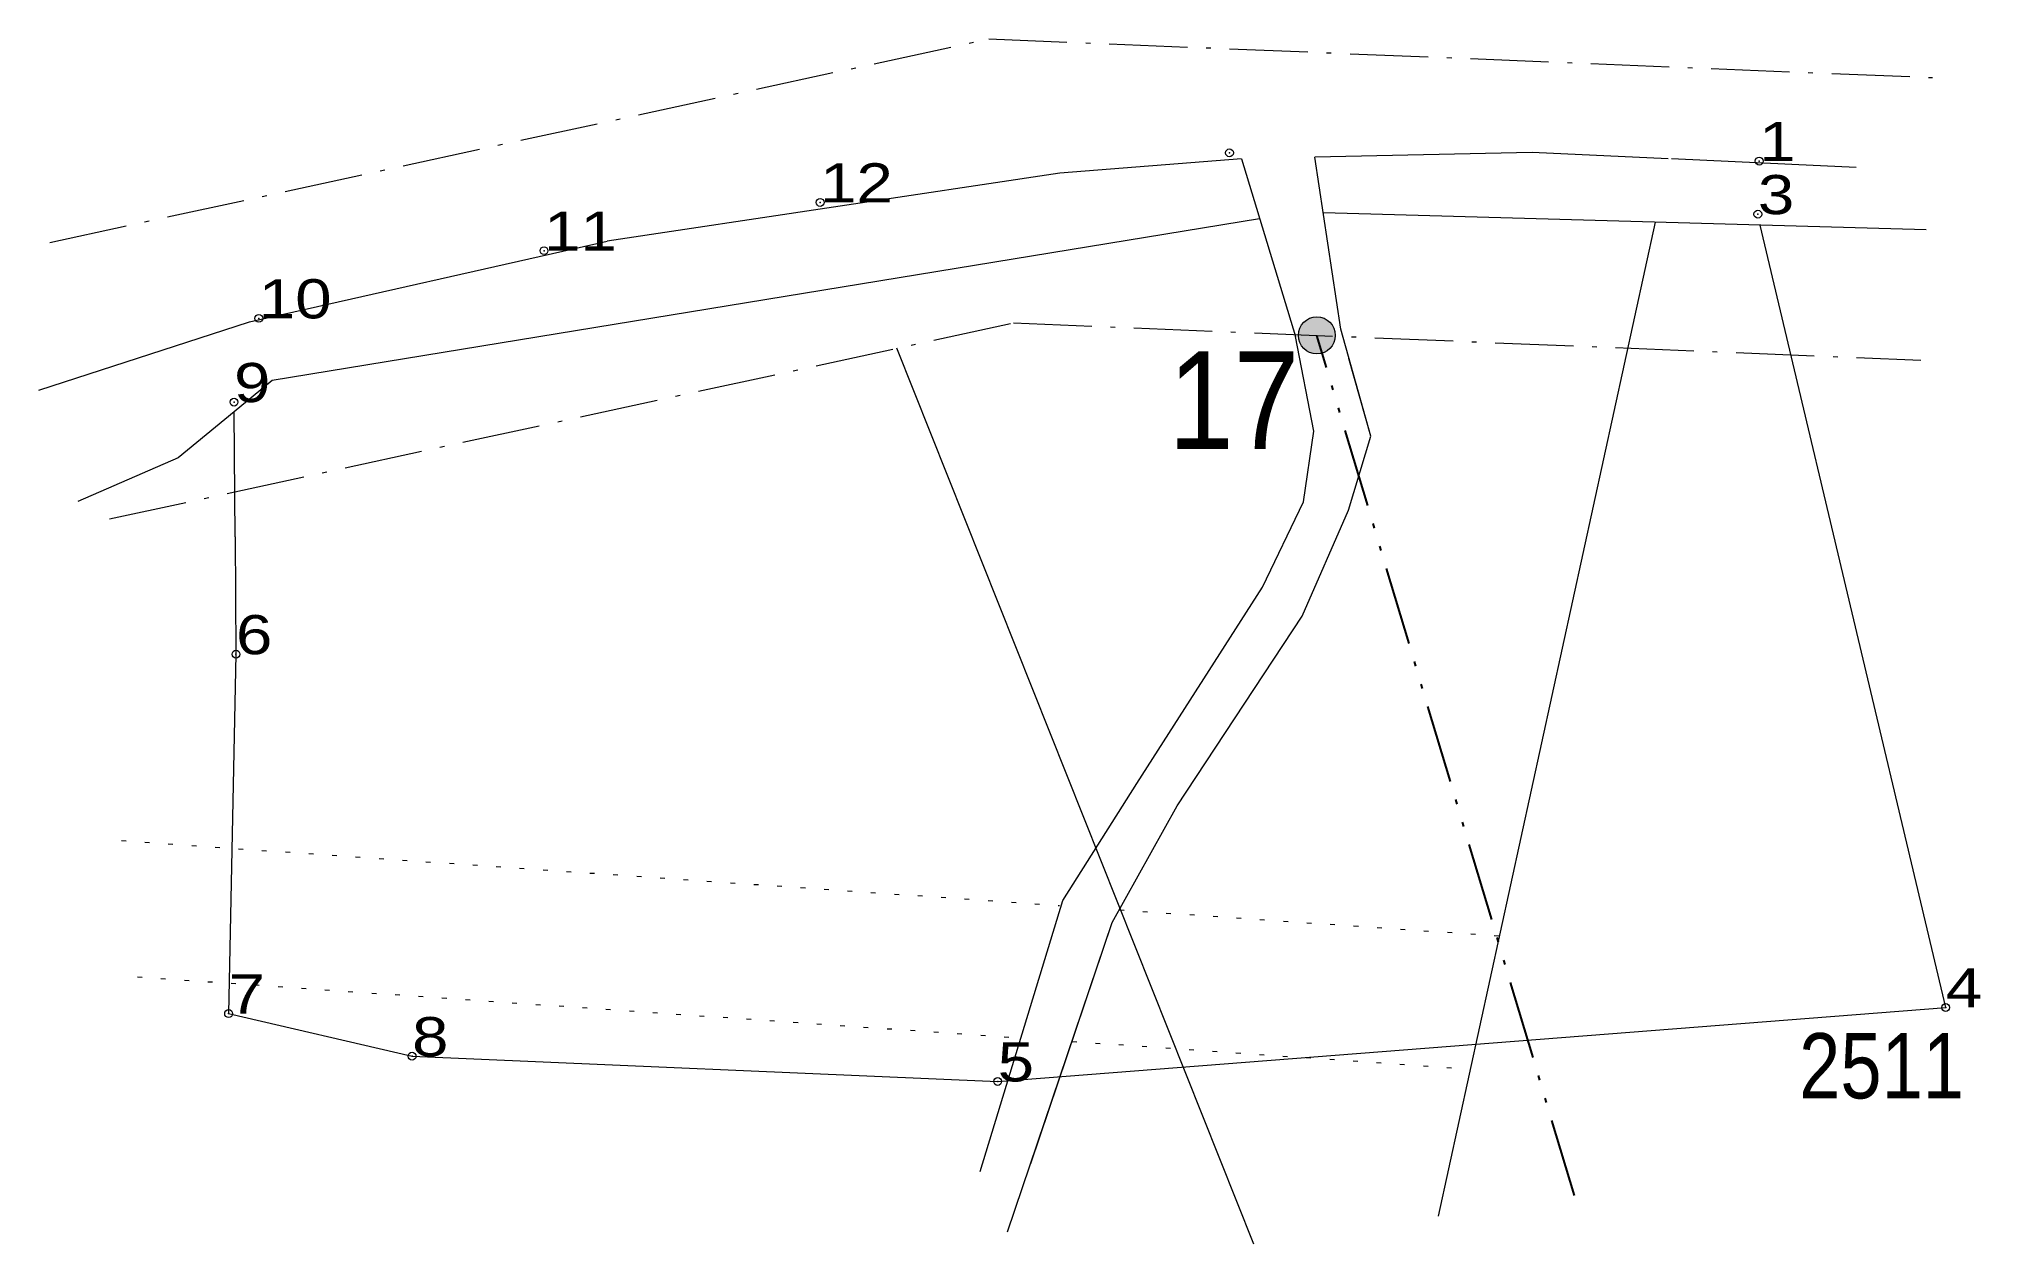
# Model space of a CAD drawing. Header units: metres. Extents: x 544919.4 to 545008.7, y 1836053.2 to 1836108.6.
import ezdxf
from ezdxf.enums import TextEntityAlignment as Align

# ---------------------------------------------------------------- set-up
doc = ezdxf.new("R2010")
doc.units = ezdxf.units.M
doc.header["$LTSCALE"] = 0.72
doc.header["$PDMODE"] = 32
doc.header["$PDSIZE"] = 0.36
for name, pattern in [('DASH_DOUBLE_DOT', [9.2, 5, -1.2, 0.3, -1.2, 0.3, -1.2]), ('DOT_DASHED', [7.7, 5, -1.2, 0.3, -1.2]), ('DOTTED', [1.5, 0.3, -1.2])]:
    doc.linetypes.add(name, pattern=pattern)
for name, color, linetype, lineweight in [('1', 7, 'Continuous', 13), ('12', 7, 'Continuous', 13), ('22', 7, 'Continuous', 13), ('3', 7, 'Continuous', 13)]:
    doc.layers.add(name, color=color, linetype=linetype, lineweight=lineweight)

msp = doc.modelspace()

# ---------------------------------------------------------------- hatches: boundary and pattern name
at = {"layer": '12'}
msp.add_hatch(color=256, dxfattribs=at).paths.add_polyline_path([(544979, 1836094.97, 1), (544977.3, 1836094.97, 1)])

# ---------------------------------------------------------------- linework, layer by layer
at = {"layer": '1'}
msp.add_line((544929.05, 1836095.59), (544945.51, 1836099.3), dxfattribs=at)
at = {"layer": '12'}
msp.add_circle((544978.15, 1836094.97), 0.85, dxfattribs=at)
for p in [(544974.13, 1836103.36), (544998.5, 1836102.98), (544955.3, 1836101.08), (544998.44, 1836100.54), (544942.6, 1836098.86), (544929.48, 1836095.75), (544928.34, 1836091.9), (544928.43, 1836080.31), (544928.09, 1836063.79), (544936.53, 1836061.83), (544963.47, 1836060.67)]:
    msp.add_point(p, dxfattribs=at)
at = {"layer": '22'}
for p, q in [((544974.68, 1836103.08), (544966.33, 1836102.43)), ((544988.05, 1836103.38), (544978.06, 1836103.16)), ((544994.32, 1836103.09), (544988.05, 1836103.38)), ((545000, 1836102.83), (544994.47, 1836103.08)), ((544966.33, 1836102.43), (544945.51, 1836099.3)), ((545002.96, 1836102.69), (545000, 1836102.83)), ((544919.36, 1836092.45), (544929.05, 1836095.59))]:
    msp.add_line(p, q, dxfattribs=at)
at = {"layer": '3'}
for p, q in [((544974.68, 1836103.08), (544977.17, 1836094.92)), ((544978.45, 1836100.61), (545006.18, 1836099.83)), ((544978.45, 1836100.61), (545006.18, 1836099.83)), ((544975.52, 1836100.32), (544930.09, 1836092.89)), ((544983.74, 1836054.48), (544993.73, 1836100.18)), ((544975.25, 1836053.19), (544958.83, 1836094.38)), ((544928.39, 1836085.7), (544928.34, 1836091.45)), ((544925.77, 1836089.34), (544921.15, 1836087.33)), ((544975.65, 1836083.4), (544977.53, 1836087.32)), ((544966.47, 1836068.99), (544969.87, 1836074.37)), ((544962.66, 1836056.53), (544966.47, 1836068.99))]:
    msp.add_line(p, q, dxfattribs=at)
at = {"layer": '3', "linetype": 'DASH_DOUBLE_DOT', "lineweight": 25}
msp.add_line((544990, 1836055.42), (544978.15, 1836094.97), dxfattribs=at)
at = {"layer": '3', "linetype": 'DOTTED'}
for p, q in [((544923.16, 1836071.74), (544966.32, 1836068.76)), ((544969.07, 1836068.56), (544986.56, 1836067.36)), ((544923.9, 1836065.48), (544964.54, 1836062.67)), ((544966.89, 1836062.51), (544985.22, 1836061.24))]:
    msp.add_line(p, q, dxfattribs=at)
at = {"layer": '3', "linetype": 'DOT_DASHED'}
for points in [[(544919.86, 1836099.24), (544963.06, 1836108.6), (545006.47, 1836106.82)], [(544922.61, 1836086.53), (544964.2, 1836095.54), (545005.94, 1836093.83)]]:
    msp.add_lwpolyline(points, dxfattribs=at)
at = {"layer": '3'}
for points in [[(544963.92, 1836053.75), (544968.74, 1836067.97), (544971.73, 1836073.34), (544977.47, 1836082.06), (544979.6, 1836086.93), (544980.63, 1836090.34), (544979.26, 1836095.25), (544978.06, 1836103.16)], [(544928.39, 1836085.7), (544928.43, 1836080.31), (544928.09, 1836063.79), (544936.53, 1836061.83), (544963.47, 1836060.67), (545007.08, 1836064.07), (544998.55, 1836100.04)], [(544966.47, 1836068.99), (544969.87, 1836074.37), (544975.65, 1836083.4), (544977.53, 1836087.32), (544978.02, 1836090.57), (544977.17, 1836094.92)], [(544964.99, 1836056.89), (544968.74, 1836067.97), (544971.73, 1836073.34), (544977.47, 1836082.06), (544979.6, 1836086.93), (544980.63, 1836090.34), (544979.63, 1836093.91)], [(544930.09, 1836092.89), (544928.34, 1836091.45), (544925.77, 1836089.34)]]:
    msp.add_lwpolyline(points, dxfattribs=at)
msp.add_point((545007.08, 1836064.07), dxfattribs=at)

# ---------------------------------------------------------------- texts
at = {"layer": '12', "width": 1.25}
for s, p in [('1', (544998.5, 1836102.98)), ('12', (544955.3, 1836101.08)), ('3', (544998.44, 1836100.54)), ('11', (544942.6, 1836098.86)), ('10', (544929.48, 1836095.75)), ('9', (544928.34, 1836091.9)), ('6', (544928.43, 1836080.31)), ('7', (544928.09, 1836063.79)), ('4', (545007.08, 1836064.07)), ('8', (544936.53, 1836061.83)), ('5', (544963.47, 1836060.67))]:
    msp.add_text(s, height=1.8, dxfattribs=at).set_placement(p)
at = {"layer": '12'}
for s, height, width, p in [('17', 4.5, 0.9, (544974.33, 1836089.74)), ('2511', 3, 0.85, (545004.13, 1836059.89))]:
    msp.add_text(s, height=height, dxfattribs=dict(at, width=width)).set_placement(p, align=Align.CENTER)

doc.saveas('drawing.dxf')
